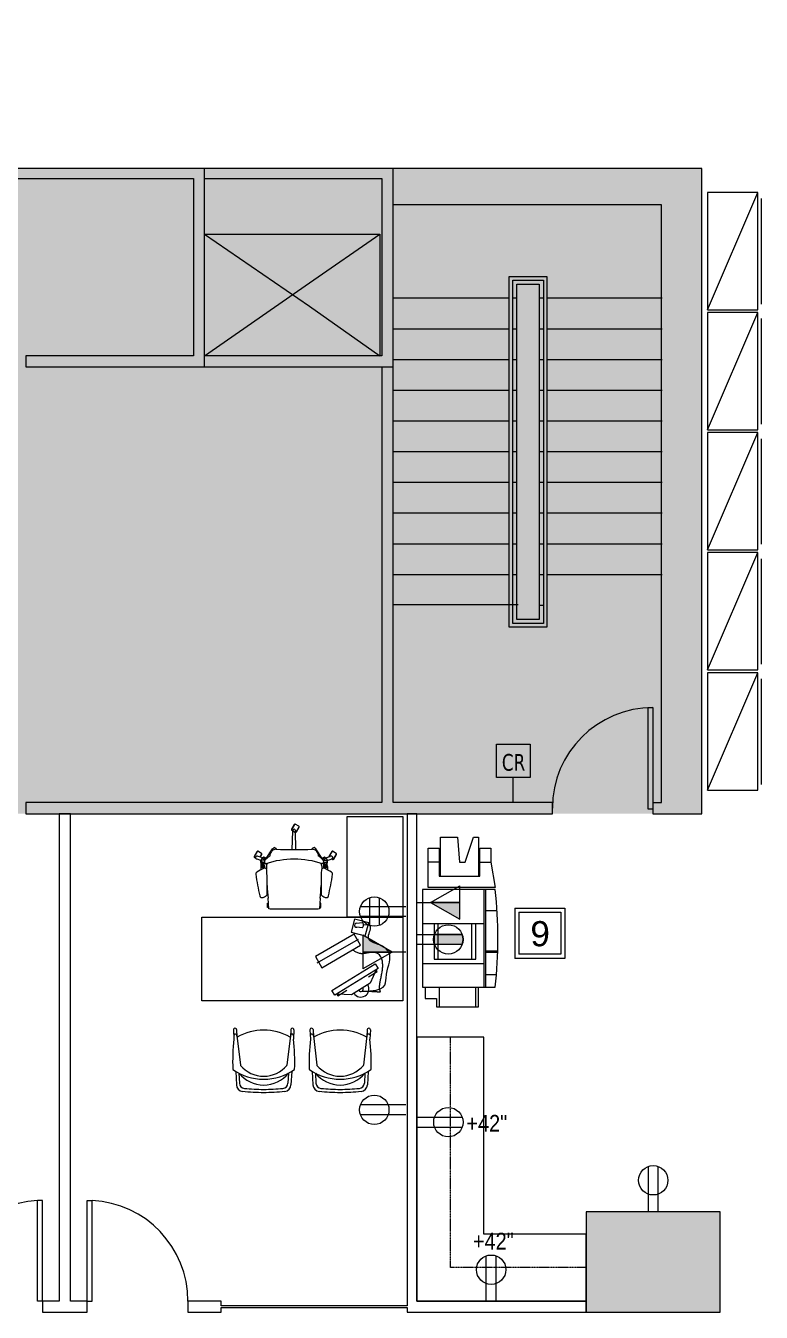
# Model space of a CAD drawing. Header units: inches. Extents: x 1 to 4591, y -953 to 1388.
# Drawn here: x 3989.2 to 4252.5, y -341.2 to 119.5 of the extents above; entities that cross this region are included whole.
import ezdxf

# ---------------------------------------------------------------- set-up
doc = ezdxf.new("R2010")
doc.units = ezdxf.units.IN
doc.header["$MEASUREMENT"] = 0
doc.linetypes.add('Overhead', pattern=[0.15625, 0.09375, -0.0625])
for name, color, linetype, lineweight in [('4th Floor Revit Background_dwg', 8, 'Continuous', 9), ('8309_BB$0$BB_COL_FILL', 7, 'Continuous', 9), ('A-ANNO-NOTE', 131, 'Continuous', 20), ('A-DETL-GENF', 92, 'Continuous', 9), ('A-DOOR', 31, 'Continuous', 9), ('A-EXIST-CORE', 7, 'Continuous', 9), ('A-EXIST-WALL-INT', 7, 'Continuous', 9), ('A-WALL', 113, 'Continuous', 50), ('E-ELEC-FIXT-IDEN', 2, 'Continuous', 9), ('I-FURN', 30, 'Continuous', 9), ('I-WALL', 2, 'Continuous', 9), ('Q-CASE', 31, 'Continuous', 9)]:
    doc.layers.add(name, color=color, linetype=linetype, lineweight=lineweight)
doc.styles.add('Arial_1', font='arial.ttf', dxfattribs={"height": 9})
doc.styles.add('Arial_3', font='arial.ttf', dxfattribs={"width": 0.85, "height": 6})
doc.styles.add('Tahoma_1', font='tahoma.ttf', dxfattribs={"width": 0.85, "height": 6})

# ---------------------------------------------------------------- blocks, each defined once
blk = doc.blocks.new('Single-Flush - 36_ x 96_-1525938-4th Floor New Construction - Tel_Data_Elec Plan')
at = {"layer": 'A-DOOR', "color": 250, "lineweight": 20}
for p, q in [((16.25, -2), (16.25, -38.02)), ((18, -2), (16.25, -2)), ((18, -2), (18, -38.02)), ((18, -38.02), (16.25, -38.02))]:
    blk.add_line(p, q, dxfattribs=at)
at = {"layer": 'A-DOOR'}
blk.add_arc((18, -2), 36.07, 180, 267.2188, dxfattribs=at)
blk = doc.blocks.new('Counter Top - L Shaped _No Backsplash_ - Standard Counter Top-2459917-4th Floor New Construction - Tel_Data_Elec Plan')
at = {"layer": 'Q-CASE', "lineweight": 13}
for p, q in [((-23.26, 0), (-47.26, 0)), ((-47.26, 0), (-47.26, -24)), ((47.23, 0), (-23.26, 0)), ((47.23, -12), (47.23, 0)), ((47.23, -24), (47.23, -12)), ((-47.26, -24), (-47.26, -60.58)), ((-23.26, -60.58), (-23.26, -24)), ((-23.26, -24), (47.23, -24)), ((-47.26, -60.58), (-35.26, -60.58)), ((-35.26, -60.58), (-23.26, -60.58))]:
    blk.add_line(p, q, dxfattribs=at)
blk = doc.blocks.new('Copiers _ Printers - Copier - 60x27-629827-4th Floor New Construction - Tel_Data_Elec Plan')
at = {"layer": 'I-FURN'}
for p, q in [((-21.89, 13.5), (-12.89, 15)), ((-12.89, 15), (-12.89, -9)), ((-12.14, 15), (-12.14, -11)), ((-4.64, 11.5), (-4.64, 15.67)), ((9.86, 11.5), (9.86, 15.92)), ((10.36, 11.5), (10.36, 15.92)), ((18.36, 11.5), (18.36, 15.45)), ((22.86, -11), (22.86, 15)), ((-26.89, 13.5), (-21.89, 13.5)), ((-26.89, 9.5), (-26.89, 13.5)), ((-21.89, 9.5), (-26.89, 9.5)), ((-21.89, 9.5), (-21.89, 13.5)), ((-16.89, 9.5), (-21.89, 9.5)), ((-16.89, -5), (-16.89, 9.5)), ((-12.14, 11.5), (22.86, 11.5)), ((-12.14, 11), (22.86, 11)), ((0, -11), (0, 11)), ((14.36, -11), (14.36, 11)), ((-30.89, 9), (-16.89, 9)), ((-30.89, 7.23), (-30.89, 9)), ((-21.91, 4.29), (-30.89, 7.23)), ((12.87, 8.09), (0, 8.09)), ((0, 6.59), (12.87, 6.59)), ((12.87, 6.59), (12.87, 8.09)), ((12.87, -5.33), (12.87, 6.59)), ((29.86, 9), (22.86, 9)), ((22.86, 8), (29.86, 8)), ((29.86, -6), (29.86, 9)), ((-30.89, 1.5), (-21.91, 2.29)), ((-30.89, -4.5), (-30.89, 1.5)), ((-21.91, 2.29), (-21.91, 4.29)), ((-16.89, -4.5), (-30.89, -4.5)), ((-26.89, -5), (-21.89, -5)), ((-26.89, -9), (-26.89, -5)), ((-21.89, -9), (-26.89, -9)), ((-21.89, -5), (-21.89, -9)), ((-21.89, -5), (-16.89, -5)), ((-12.89, -9), (-21.89, -9)), ((12.87, -5.33), (0, -5.33)), ((0, -6.83), (12.87, -6.83)), ((12.87, -6.83), (12.87, -5.33)), ((22.86, -5), (29.86, -5)), ((26.86, -6), (29.86, -6)), ((26.86, -10), (26.86, -6)), ((-12.14, -11), (22.86, -11)), ((22.86, -10), (26.86, -10))]:
    blk.add_line(p, q, dxfattribs=at)
blk.add_arc((5.36, -137.63), 153.63, 83.459, 96.541, dxfattribs=at)
blk = doc.blocks.new('Upper Cabinet - L Shaped - Standard Upper Cabinet-2458570-4th Floor New Construction - Tel_Data_Elec Plan')
at = {"layer": 'Q-CASE', "lineweight": 13}
for p, q in [((47.23, 0), (-47.26, 0)), ((-47.26, 0), (-47.26, -60.58))]:
    blk.add_line(p, q, dxfattribs=at)
at = {"layer": 'Q-CASE', "linetype": 'Overhead'}
for p, q in [((47.23, -12), (47.23, 0)), ((-35.26, -60.58), (-35.26, -12)), ((-35.26, -12), (47.23, -12)), ((-47.26, -60.58), (-35.26, -60.58))]:
    blk.add_line(p, q, dxfattribs=at)
blk = doc.blocks.new('Single-Flush - 36_ x 96_-1532445-4th Floor New Construction - Tel_Data_Elec Plan')
at = {"layer": 'A-DOOR', "color": 250, "lineweight": 20}
for p, q in [((16.25, 2), (16.25, 38.02)), ((18, 38.02), (16.25, 38.02)), ((18, 2), (18, 38.02)), ((18, 2), (16.25, 2))]:
    blk.add_line(p, q, dxfattribs=at)
at = {"layer": 'A-DOOR'}
blk.add_arc((18, 2), 36.07, 92.7812, 180, dxfattribs=at)
blk = doc.blocks.new('Office Desk Groups - Office Desk 1-1537641-4th Floor New Construction - Tel_Data_Elec Plan')
at = {"layer": 'I-FURN'}
for p, q in [((-23.56, 55.25), (-23.31, 60.03)), ((-3.52, 55.25), (-3.77, 60.03)), ((3.82, 55.25), (4.07, 60.03)), ((23.85, 55.25), (23.61, 60.03)), ((-22.4, 55.89), (-22.21, 59.45)), ((-4.68, 55.89), (-4.87, 59.45)), ((4.98, 55.89), (5.16, 59.45)), ((22.7, 55.89), (22.51, 59.45)), ((-23.13, 42.4), (-21.88, 53.04)), ((-3.95, 42.4), (-5.2, 53.04)), ((4.25, 42.4), (5.5, 53.04)), ((23.42, 42.4), (22.17, 53.04)), ((-24.36, 40.36), (-24.19, 43.67)), ((-23.24, 40.3), (-23.1, 43)), ((-3.84, 40.3), (-3.98, 43)), ((-2.72, 40.36), (-2.89, 43.67)), ((3.02, 40.36), (3.19, 43.67)), ((4.14, 40.3), (4.28, 43)), ((23.53, 40.3), (23.39, 43)), ((24.66, 40.36), (24.48, 43.67)), ((-36, 0), (-36, 30)), ((-36, 30), (36, 30)), ((-27.08, 18.43), (-11.65, 27.96)), ((-24.3, 23.68), (-17.59, 27.82)), ((-17.59, 27.82), (-12.31, 27.55)), ((-12.69, 28.17), (-15.87, 26.21)), ((-12.31, 27.55), (-12.69, 28.17)), ((-11.65, 27.96), (-10.6, 26.26)), ((36, 30), (36, 0)), ((-26.42, 18.84), (-24.3, 23.68)), ((-10.6, 26.26), (-26.03, 16.73)), ((-26.03, 16.73), (-27.08, 18.43)), ((-23.63, 21.42), (-26.8, 19.46)), ((-26.8, 19.46), (-26.42, 18.84)), ((-7, 18.11), (-20.86, 10.1)), ((-5.33, 16.35), (-20.07, 7.94)), ((-18.53, 6.07), (-4.67, 14.07)), ((-4.67, 14.07), (-7, 18.11)), ((-20.86, 10.1), (-18.53, 6.07)), ((-22.48, 6.72), (-23.75, 2.08)), ((-17.45, 5.34), (-22.48, 6.72)), ((-18.72, 0.7), (-17.45, 5.34)), ((-36, -36), (-36, 0)), ((-36, 0), (-16, 0)), ((36, 0), (-36, 0)), ((-23.75, 2.08), (-18.72, 0.7)), ((-21.46, 3.8), (-19.5, 3.62)), ((-19.46, 2.22), (-21.4, 1.92)), ((-16, 0), (-16, -36)), ((-6.56, -3.46), (-6.56, -5.03)), ((-6.41, -3.46), (-6.56, -3.46)), ((-6.41, -5.03), (-6.41, -3.46)), ((-6.4, -6.79), (-6.13, -3)), ((-6.13, -3), (-5.67, -2.87)), ((-5.67, -2.87), (11.55, -2.87)), ((11.55, -2.87), (12.01, -3)), ((12.01, -3), (12.28, -6.79)), ((12.28, -5.03), (12.28, -3.46)), ((12.28, -3.46), (12.44, -3.46)), ((12.44, -3.46), (12.44, -5.03)), ((-6.56, -5.03), (-6.41, -5.03)), ((12.44, -5.03), (12.28, -5.03)), ((-9.01, -18.07), (-8.99, -16.92)), ((-8.57, -18.91), (-8.56, -17.65)), ((-8.53, -19.67), (-8.53, -17.7)), ((-8.07, -17.73), (-8.07, -19.67)), ((-8.04, -18.93), (-8.06, -17.7)), ((-7.63, -18.4), (-7.61, -18.07)), ((-7.61, -18.07), (-7.62, -17.56)), ((-6.98, -18.3), (-6.99, -17.3)), ((12.86, -18.3), (12.87, -17.3)), ((13.49, -18.07), (13.5, -17.56)), ((13.5, -18.4), (13.49, -18.07)), ((13.91, -18.93), (13.93, -17.7)), ((13.95, -17.73), (13.95, -19.67)), ((14.4, -19.67), (14.4, -17.7)), ((14.44, -18.91), (14.44, -17.65)), ((14.88, -18.07), (14.87, -16.92)), ((-11.16, -20.71), (-12.22, -22.54)), ((-11.24, -20.77), (-12.2, -22.44)), ((-12.2, -22.44), (-12.17, -22.46)), ((-12.14, -22.82), (-10.85, -23.56)), ((-11.2, -20.79), (-11.24, -20.77)), ((-10.51, -20.85), (-10.88, -20.63)), ((-10.58, -23.49), (-9.52, -21.65)), ((-10.5, -23.43), (-9.53, -21.75)), ((-8.94, -20.28), (-10.29, -20.75)), ((-8.31, -21.25), (-9.97, -21.75)), ((-9.53, -21.75), (-9.57, -21.73)), ((-8.91, -18.55), (-8.94, -20.36)), ((-8.87, -19.4), (-8.53, -19.4)), ((-8.86, -20.33), (-8.87, -19.4)), ((-7.56, -20.33), (-8.86, -20.33)), ((-8.16, -21.4), (-8.77, -20.78)), ((-8.07, -19.67), (-8.53, -19.67)), ((-8.07, -19.39), (-7.53, -19.39)), ((-6.97, -21.15), (-7.88, -21.44)), ((-7.74, -18.63), (-7.75, -19.39)), ((-7.34, -20.57), (-7.32, -20.61)), ((-7.32, -20.61), (-4.77, -24.49)), ((13.2, -20.61), (10.65, -24.49)), ((12.84, -21.15), (13.75, -21.44)), ((13.22, -20.57), (13.2, -20.61)), ((13.95, -19.39), (13.41, -19.39)), ((13.44, -20.33), (14.73, -20.33)), ((13.61, -18.63), (13.62, -19.39)), ((13.95, -19.67), (14.4, -19.67)), ((14.03, -21.4), (14.64, -20.78)), ((14.19, -21.25), (15.84, -21.75)), ((14.74, -19.4), (14.4, -19.4)), ((15.11, -21.53), (14.53, -22.54)), ((15.08, -21.51), (14.54, -22.44)), ((14.54, -22.44), (14.58, -22.46)), ((14.6, -22.82), (15.89, -23.56)), ((14.73, -20.33), (14.74, -19.4)), ((14.78, -18.55), (14.81, -20.36)), ((14.81, -20.28), (16.17, -20.75)), ((16.16, -23.49), (17.22, -21.65)), ((16.25, -23.43), (17.21, -21.75)), ((17.15, -21.38), (16.69, -21.11)), ((17.21, -21.75), (17.18, -21.73)), ((-10.53, -23.41), (-10.5, -23.43)), ((-4.77, -24.49), (-4.26, -24.91)), ((2.28, -24.2), (2.42, -30.74)), ((3.6, -24.2), (3.46, -30.74)), ((10.65, -24.49), (10.13, -24.91)), ((16.21, -23.41), (16.25, -23.43)), ((2.22, -30.42), (1.16, -32.26)), ((2.13, -30.49), (1.17, -32.16)), ((1.17, -32.16), (1.2, -32.18)), ((2.17, -30.51), (2.13, -30.49)), ((3.45, -30.9), (2.49, -30.35)), ((2.79, -33.2), (3.85, -31.37)), ((2.87, -33.14), (3.84, -31.47)), ((3.78, -31.09), (3.45, -30.9)), ((3.84, -31.47), (3.8, -31.45)), ((-16, -36), (-36, -36)), ((1.23, -32.53), (2.52, -33.28)), ((2.84, -33.12), (2.87, -33.14))]:
    blk.add_line(p, q, dxfattribs=at)
for centre, radius, start, end in [((-20.81, 59.91), 2.5, 95.7855, 177.0222), ((-13.4, 48.43), 11.69, 90.6619, 140.3256), ((-20.22, 59.35), 2, 95.7809, 177.0222), ((-13.44, -12.82), 75.59, 90.0715, 95.7855), ((-13.44, -7.53), 69.22, 90.0781, 95.7809), ((-13.63, -12.82), 75.59, 84.2145, 89.9285), ((-13.63, -7.53), 69.22, 84.2191, 89.9219), ((-13.67, 48.43), 11.69, 39.6744, 89.3381), ((-6.86, 59.35), 2, 2.9778, 84.2191), ((-6.27, 59.91), 2.5, 2.9778, 84.2145), ((6.56, 59.91), 2.5, 95.7855, 177.0222), ((13.97, 48.43), 11.69, 90.6619, 140.3256), ((7.16, 59.35), 2, 95.7809, 177.0222), ((13.93, -12.82), 75.59, 90.0715, 95.7855), ((13.93, -7.53), 69.22, 90.0781, 95.7809), ((13.74, -12.82), 75.59, 84.2145, 89.9285), ((13.74, -7.53), 69.22, 84.2191, 89.9219), ((13.7, 48.43), 11.69, 39.6744, 89.3381), ((20.51, 59.35), 2, 2.9778, 84.2191), ((21.11, 59.91), 2.5, 2.9778, 84.2145), ((-13.34, 38.03), 20.02, 90.5794, 124.033), ((-13.53, 46.09), 10.88, 90.062, 139.8613), ((-13.74, 38.03), 20.02, 55.967, 89.4206), ((-13.55, 46.09), 10.88, 40.1387, 89.938), ((14.04, 38.03), 20.02, 90.5794, 124.033), ((13.85, 46.09), 10.88, 90.062, 139.8613), ((13.63, 38.03), 20.02, 55.967, 89.4206), ((13.82, 46.09), 10.88, 40.1387, 89.938), ((47.43, 51.82), 72.08, 177.8327, 186.4897), ((-24.47, 54.52), 0.125, 124.033, 169.3136), ((-21.75, 53.03), 0.125, 139.8613, 173.5991), ((-5.33, 53.03), 0.125, 6.4009, 40.1387), ((-74.51, 51.82), 72.08, 353.5103, 2.1673), ((-2.6, 54.52), 0.125, 10.6864, 55.967), ((74.81, 51.82), 72.08, 177.8327, 186.4897), ((2.9, 54.52), 0.125, 124.033, 169.3136), ((5.62, 53.03), 0.125, 139.8613, 173.5991), ((22.05, 53.03), 0.125, 6.4009, 40.1387), ((-47.14, 51.82), 72.08, 353.5103, 2.1673), ((24.77, 54.52), 0.125, 10.6864, 55.967), ((-23.69, 42.45), 0.572, 198.7236, 4.1159), ((-13.54, 59.54), 19.11, 240.1223, 299.8777), ((-3.39, 42.44), 0.567, 175.1159, 345.0567), ((3.68, 42.45), 0.572, 198.7236, 4.1159), ((13.84, 59.54), 19.11, 240.1223, 299.8777), ((23.98, 42.44), 0.567, 175.1159, 345.0567), ((-23.8, 40.33), 0.562, 177.0222, 357.0222), ((-3.28, 40.33), 0.562, 182.9778, 2.9778), ((3.58, 40.33), 0.562, 177.0222, 357.0222), ((24.09, 40.33), 0.563, 182.9778, 2.9778), ((-20.94, 25.75), 2.88, 31.6963, 211.6963), ((-20.94, 25.75), 0.885, 31.6963, 211.6963), ((-20.73, 2.88), 1.17, 128.486, 235.1753), ((-19.4, 2.93), 0.703, 265.6338, 98.0275), ((-5.85, -3.28), 0.589, 197.5488, 234.8938), ((11.72, -3.28), 0.589, 305.1062, 342.4512), ((163.02, -43.86), 176.17, 168.1379, 170.6784), ((-8.54, -7.83), 0.859, 67.1573, 167.8576), ((-12.14, -16.39), 10.15, 60.0767, 67.2087), ((-7.38, -8.13), 0.615, 1.1809, 60.0767), ((-162.31, -11.32), 155.58, 357.9527, 1.1809), ((258.68, -28.75), 265.99, 175.2633, 176.2298), ((-5.85, -5.21), 0.589, 134.4881, 162.4512), ((11.72, -5.21), 0.589, 17.5488, 45.5119), ((-252.8, -28.75), 265.99, 3.7702, 4.7367), ((168.19, -11.32), 155.58, 178.8191, 182.0473), ((13.26, -8.13), 0.615, 119.9233, 178.8191), ((18.01, -16.39), 10.15, 112.7913, 119.9233), ((14.42, -7.83), 0.859, 11.5789, 112.8427), ((-157.15, -43.86), 176.17, 9.3216, 11.8593), ((-10.08, -15.44), 0.749, 170.9769, 238.4268), ((4.23, 7.95), 28.17, 238.5433, 244.6019), ((-8.12, -18.14), 0.887, 175.1633, 239.8143), ((-8.27, -17.21), 0.533, 236.2491, 293.0328), ((-8.27, -17.27), 0.5, 238.5326, 292.9427), ((-8.55, -18.11), 0.971, 302.0505, 342.3775), ((-7.54, -16.85), 0.711, 244.5158, 357.9527), ((-5.15, -18.21), 1.84, 182.7113, 213.401), ((11.03, -18.21), 1.84, 326.599, 357.2887), ((13.42, -16.85), 0.711, 182.0473, 295.4842), ((14.43, -18.11), 0.971, 197.6225, 237.9495), ((1.64, 7.95), 28.17, 295.3981, 301.4503), ((14.14, -17.21), 0.533, 246.9672, 303.7509), ((14.14, -17.27), 0.5, 247.0573, 301.4674), ((14, -18.14), 0.887, 300.1857, 4.8367), ((15.95, -15.44), 0.749, 301.3338, 9.0231), ((-12.04, -22.64), 0.2, 150, 240.168), ((-10.98, -20.81), 0.2, 60.112, 150), ((-10.43, -21.35), 0.445, 153.9362, 242.1792), ((-10.31, -21.41), 0.583, 123.6493, 153.9089), ((-10.37, -21.23), 0.583, 242.1792, 272.5752), ((-9.79, -22.2), 1.53, 109.2073, 123.5876), ((-10.41, -20.28), 1.53, 272.498, 286.7927), ((-9.69, -21.55), 0.2, 330.1295, 344.8673), ((-8.34, -20.37), 0.593, 179.0883, 275.9781), ((-8.42, -20.31), 0.657, 282.0358, 358.6793), ((-7.98, -21.13), 0.323, 235.5284, 330.3379), ((-8.44, -20.75), 0.922, 323.5318, 350.3393), ((-6.62, -19.89), 1.04, 126.1361, 211.8602), ((-8.76, -20.66), 1.25, 349.0811, 13.6231), ((-10.83, -25.13), 5.75, 42.5052, 54.6291), ((2.94, 10.67), 31.42, 251.1164, 288.8836), ((-2.8, -17.21), 5.54, 226.82, 238.9813), ((-20.88, -22.9), 15.26, 1.4313, 3.5527), ((-3.38, -22.1), 2.29, 190.6082, 225.4023), ((9.26, -22.1), 2.29, 314.5977, 349.3918), ((26.76, -22.9), 15.26, 176.4473, 178.5687), ((8.67, -17.21), 5.54, 301.0187, 313.18), ((16.71, -25.13), 5.75, 125.3709, 137.4948), ((12.49, -19.89), 1.04, 328.1398, 53.8639), ((14.63, -20.66), 1.25, 166.3769, 190.9189), ((14.31, -20.75), 0.922, 189.6607, 216.4682), ((13.85, -21.13), 0.323, 209.6621, 304.4716), ((14.29, -20.31), 0.657, 181.3207, 257.9642), ((14.22, -20.37), 0.593, 264.0219, 0.9117), ((14.7, -22.64), 0.2, 150, 240.1121), ((16.29, -20.28), 1.53, 253.2073, 267.502), ((15.66, -22.2), 1.53, 56.4886, 70.7927), ((16.25, -21.23), 0.583, 267.4248, 297.8208), ((16.19, -21.41), 0.583, 26.0911, 56.5503), ((16.31, -21.35), 0.445, 297.8208, 26.0638), ((17.05, -21.55), 0.2, 329.7906, 60), ((-10.75, -23.39), 0.2, 240, 330), ((-3.26, -21.43), 2.87, 232.9914, 264.295), ((-4.41, -23.8), 1.12, 277.9248, 334.3781), ((2.94, -269.32), 245.12, 88.4848, 91.5152), ((10.28, -23.8), 1.12, 205.6219, 262.0752), ((9.13, -21.43), 2.87, 275.705, 307.0086), ((15.99, -23.39), 0.2, 240, 330), ((2.39, -30.52), 0.2, 84.765, 150.1534), ((2.39, -30.52), 0.2, 60.1393, 84.765), ((3.94, -30.71), 1.53, 181.2073, 195.5495), ((3.03, -30.97), 0.583, 195.5495, 225.746), ((2.94, -31.06), 0.445, 225.7229, 314.2771), ((2.84, -30.97), 0.583, 314.254, 344.4505), ((1.93, -30.71), 1.53, 344.4505, 358.7927), ((3.68, -31.27), 0.2, 330, 60.1357), ((1.33, -32.36), 0.2, 150, 240), ((2.62, -33.1), 0.2, 239.8643, 330)]:
    blk.add_arc(centre, radius, start, end, dxfattribs=at)
for points, knots in [([(-21.43, 26.49), (-30.11, 26.7), (-29.36, 19.53), (-32.64, 14.29), (-28.66, 9.55), (-21.77, 8.98), (-25.67, 2.68), (-23.02, 2.75), (-21.9, 2.85)], [0, 0, 0, 0, 4.203758, 11.310205, 15.301003, 21.109862, 25.639067, 29.008441, 29.008441, 29.008441, 29.008441]), ([(-21.43, 26.49), (-21.7, 26.49), (-22.24, 26.5), (-23.05, 26.52), (-23.85, 26.55), (-24.52, 26.57), (-25.06, 26.6), (-25.47, 26.62), (-25.87, 26.65), (-26.2, 26.67), (-26.47, 26.68), (-26.67, 26.7), (-26.88, 26.71), (-27.08, 26.73), (-27.25, 26.74), (-27.38, 26.74), (-27.48, 26.74), (-27.58, 26.74), (-27.67, 26.74), (-27.74, 26.74), (-27.79, 26.74), (-27.83, 26.73), (-27.86, 26.71), (-27.87, 26.7), (-27.89, 26.69), (-27.91, 26.66), (-27.92, 26.63), (-27.93, 26.61), (-27.93, 26.6), (-27.93, 26.57), (-27.92, 26.54), (-27.91, 26.5), (-27.88, 26.44), (-27.86, 26.37), (-27.83, 26.29), (-27.8, 26.21), (-27.77, 26.13), (-27.75, 26.05), (-27.72, 25.97), (-27.7, 25.86), (-27.66, 25.66), (-27.63, 25.38), (-27.63, 25.03), (-27.65, 24.69), (-27.68, 24.35), (-27.74, 23.9), (-27.84, 23.33), (-27.96, 22.66), (-28.09, 21.99), (-28.23, 21.28), (-28.38, 20.54), (-28.52, 19.76), (-28.64, 18.98), (-28.73, 18.19), (-28.78, 17.4), (-28.75, 16.34), (-28.56, 15.26), (-28.12, 14.24), (-27.6, 13.53), (-27.02, 13.07), (-26.5, 12.81), (-25.94, 12.64), (-25.21, 12.58), (-24.04, 12.7), (-22.99, 12.95), (-22, 13.09), (-21.48, 13.12), (-21.07, 13.1), (-20.66, 13.04), (-20.16, 12.92), (-19.58, 12.7), (-18.84, 12.33), (-18.31, 12.01), (-17.96, 11.78)], [0, 0, 0, 0, 0.067284, 0.134569, 0.201853, 0.269138, 0.30278, 0.336422, 0.370065, 0.403707, 0.420528, 0.437349, 0.45417, 0.470991, 0.487812, 0.496223, 0.504633, 0.513044, 0.521455, 0.52566, 0.529865, 0.53407, 0.536173, 0.537224, 0.538276, 0.541842, 0.545408, 0.546299, 0.547191, 0.548974, 0.55254, 0.556106, 0.559673, 0.566805, 0.573937, 0.581069, 0.588202, 0.595334, 0.602466, 0.609598, 0.623863, 0.652392, 0.680921, 0.70945, 0.737979, 0.766508, 0.823567, 0.880625, 0.937683, 0.994741, 1.060748, 1.126755, 1.192761, 1.258768, 1.324774, 1.390781, 1.522794, 1.595685, 1.668576, 1.741467, 1.777913, 1.814358, 1.887249, 1.96014, 2.105922, 2.157559, 2.209196, 2.235015, 2.260833, 2.312471, 2.364108, 2.415745, 2.519019, 2.519019, 2.519019, 2.519019])]:
    blk.add_open_spline(points, degree=3, knots=knots, dxfattribs=at)
blk = doc.blocks.new('File Cabinets - 42-626877-4th Floor New Construction - Tel_Data_Elec Plan')
at = {"layer": 'I-FURN'}
for p, q in [((-9.62, -21), (8.38, 21)), ((8.38, 21), (-9.62, 21)), ((-9.62, 21), (-9.62, -21)), ((8.38, -21), (8.38, 21)), ((9.62, 18.79), (9.62, -18.98)), ((-9.62, -21), (8.38, -21))]:
    blk.add_line(p, q, dxfattribs=at)
blk = doc.blocks.new('Base Cabinet - Standard Base Cabinet-2528403-4th Floor New Construction - Tel_Data_Elec Plan')
at = {"layer": 'Q-CASE', "lineweight": 13}
blk.add_line((69.73, 0), (-0.76, 0), dxfattribs=at)
blk = doc.blocks.new('Base Cabinet - Standard Base Cabinet-2528531-4th Floor New Construction - Tel_Data_Elec Plan')
at = {"layer": 'Q-CASE', "lineweight": 13}
blk.add_line((35.82, 0), (-0.76, 0), dxfattribs=at)
blk = doc.blocks.new('4th Floor Revit Background_dwg-1506688-4th Floor New Construction - Tel_Data_Elec Plan')
at = {"layer": '8309_BB$0$BB_COL_FILL'}
blk.add_hatch(color=256, dxfattribs=at).paths.add_polyline_path([(2690.34, 499.78), (2690.34, 535.78), (2642.34, 535.78), (2642.34, 499.78), (2674.49, 499.78)], flags=0)
for p, q in [((2690.34, 535.78), (2642.34, 535.78)), ((2642.34, 535.78), (2642.34, 499.78)), ((2690.34, 499.78), (2690.34, 535.78)), ((2642.34, 499.78), (2674.49, 499.78)), ((2674.49, 499.78), (2690.34, 499.78))]:
    blk.add_line(p, q, dxfattribs=at)
at = {"layer": 'A-EXIST-CORE'}
for p, q in [((2505.76, 838.3), (2505.76, 909.3)), ((2614.81, 862.86), (2573.56, 862.86)), ((2617.56, 862.86), (2616.06, 862.86)), ((2627.06, 862.86), (2625.56, 862.86)), ((2669.56, 862.86), (2628.31, 862.86)), ((2614.81, 851.86), (2573.56, 851.86)), ((2617.56, 851.86), (2616.06, 851.86)), ((2627.06, 851.86), (2625.56, 851.86)), ((2669.56, 851.86), (2628.31, 851.86)), ((2614.81, 840.86), (2573.56, 840.86)), ((2617.56, 840.86), (2616.06, 840.86)), ((2627.06, 840.86), (2625.56, 840.86)), ((2669.56, 840.86), (2628.31, 840.86)), ((2614.81, 829.86), (2573.56, 829.86)), ((2617.56, 829.86), (2616.06, 829.86)), ((2627.06, 829.86), (2625.56, 829.86)), ((2669.56, 829.86), (2628.31, 829.86)), ((2614.81, 818.86), (2573.56, 818.86)), ((2617.56, 818.86), (2616.06, 818.86)), ((2627.06, 818.86), (2625.56, 818.86)), ((2669.56, 818.86), (2628.31, 818.86)), ((2614.81, 807.86), (2573.56, 807.86)), ((2617.56, 807.86), (2616.06, 807.86)), ((2627.06, 807.86), (2625.56, 807.86)), ((2669.56, 807.86), (2628.31, 807.86)), ((2614.81, 796.86), (2573.56, 796.86)), ((2617.56, 796.86), (2616.06, 796.86)), ((2627.06, 796.86), (2625.56, 796.86)), ((2669.56, 796.86), (2628.31, 796.86)), ((2614.81, 785.86), (2573.56, 785.86)), ((2617.56, 785.86), (2616.06, 785.86)), ((2627.06, 785.86), (2625.56, 785.86)), ((2669.56, 785.86), (2628.31, 785.86)), ((2614.81, 774.86), (2573.56, 774.86)), ((2617.56, 774.86), (2616.06, 774.86)), ((2627.06, 774.86), (2625.56, 774.86)), ((2669.56, 774.86), (2628.31, 774.86)), ((2614.81, 763.86), (2573.56, 763.86)), ((2617.56, 763.86), (2616.06, 763.86)), ((2627.06, 763.86), (2625.56, 763.86)), ((2669.56, 763.86), (2628.31, 763.86)), ((2573.26, 753.27), (2617.95, 753.27)), ((2627.06, 752.86), (2625.56, 752.86)), ((2457.76, 678.27), (2578.26, 678.27)), ((2581.76, 678.27), (2630.25, 678.27))]:
    blk.add_line(p, q, dxfattribs=at)
at = {"layer": 'A-EXIST-CORE', "flags": 128}
for points in [[(2666.25, 679.87), (2664.58, 679.87), (2664.58, 716.3), (2666.25, 716.3), (2666.25, 678.3), (2683.76, 678.3), (2683.76, 909.3), (2397.76, 909.3)], [(2630.25, 682.27), (2573.26, 682.27), (2573.26, 909.3)], [(2397.76, 905.8), (2501.76, 905.8), (2501.76, 842.3), (2441.76, 842.3), (2441.76, 838.3), (2573.26, 838.3)], [(2505.76, 905.8), (2569.26, 905.8), (2569.26, 842.3), (2505.76, 842.3), (2505.76, 885.81), (2543.38, 885.81), (2568.45, 885.81), (2568.45, 842.3), (2543.38, 842.3)], [(2666.25, 682.3), (2669.26, 682.3), (2669.26, 896.3), (2573.26, 896.3)], [(2505.76, 842.3), (2543.38, 868.41), (2568.45, 885.81)], [(2505.76, 885.81), (2543.38, 860.03), (2568.45, 842.3)], [(2569.26, 838.3), (2569.26, 682.27), (2441.76, 682.27), (2441.76, 678.27), (2453.76, 678.27)], [(2441.76, 678.3), (2630.25, 678.3), (2630.25, 682.3)]]:
    blk.add_lwpolyline(points, dxfattribs=at)
for points in [[(2628.31, 745.11), (2614.81, 745.11), (2614.81, 870.61), (2628.31, 870.61)], [(2627.06, 869.36), (2627.06, 746.36), (2616.06, 746.36), (2616.06, 869.36)], [(2617.56, 867.86), (2625.56, 867.86), (2625.56, 747.86), (2617.56, 747.86)]]:
    blk.add_lwpolyline(points, close=True, dxfattribs=at)
at = {"layer": 'A-EXIST-CORE'}
blk.add_arc((2666.25, 680.3), 36, 90, 180, dxfattribs=at)
at = {"layer": 'A-EXIST-WALL-INT'}
for p, q in [((2642.34, 527.78), (2642.34, 515.78)), ((2642.34, 515.78), (2642.34, 503.78))]:
    blk.add_line(p, q, dxfattribs=at)
at = {"layer": 'A-EXIST-WALL-INT', "flags": 128}
blk.add_lwpolyline([(2642.34, 499.78), (2690.34, 499.78), (2690.34, 535.78), (2642.34, 535.78), (2642.34, 527.78)], dxfattribs=at)
blk = doc.blocks.new('FORM Equipment_Fixture Tag - Square-214315-4th Floor New Construction - Tel_Data_Elec Plan')
at = {"layer": 'A-ANNO-NOTE'}
for p, q in [((-0.09375, 0.09375), (0.09375, 0.09375)), ((-0.09375, 0.09375), (0.09375, 0.09375)), ((-0.09375, 0.09375), (0.09375, 0.09375)), ((-0.09375, 0.09375), (-0.09375, -0.09375)), ((-0.078125, 0.078125), (-0.078125, -0.078125)), ((-0.078125, 0.078125), (0.078125, 0.078125)), ((0.078125, 0.078125), (0.078125, -0.078125)), ((0.09375, 0.09375), (0.09375, -0.09375)), ((0.09375, -0.09375), (-0.09375, -0.09375)), ((0.078125, -0.078125), (-0.078125, -0.078125))]:
    blk.add_line(p, q, dxfattribs=at)

msp = doc.modelspace()

# ---------------------------------------------------------------- hatches: boundary and pattern name
at = {"layer": 'A-ANNO-NOTE', "lineweight": 9}
for points in [[(4144.61, -200.49), (4144.61, -194.49), (4134.15, -194.49)], [(4120.32, -212.21), (4109.86, -206.21), (4109.86, -212.21)], [(4135.24, -207.35), (4145.47, -206.08), (4135.36, -206.53)], [(4135.24, -208.06), (4145.47, -206.08), (4135.24, -207.35)], [(4145.6, -208.88), (4145.47, -206.08), (4135.24, -208.06)], [(4135.36, -206.53), (4145.47, -206.08), (4135.53, -205.97)], [(4145.47, -206.08), (4145.43, -205.97), (4135.53, -205.97)], [(4145.6, -208.88), (4145.65, -206.77), (4145.47, -206.08)], [(4145.6, -208.88), (4145.7, -207.12), (4145.65, -206.77)], [(4145.6, -208.88), (4145.7, -208.3), (4145.7, -207.12)], [(4145.7, -208.3), (4145.73, -207.71), (4145.7, -207.12)], [(4145.6, -208.88), (4135.24, -208.06), (4135.36, -208.88)], [(4135.53, -209.45), (4145.6, -208.88), (4135.36, -208.88)], [(4135.53, -209.45), (4145.43, -209.45), (4145.6, -208.88)]]:
    msp.add_hatch(color=256, dxfattribs=at).paths.add_polyline_path(points, flags=0)
at = {"layer": 'A-DETL-GENF'}
h = msp.add_hatch(color=9, dxfattribs=at)
h.paths.add_polyline_path([(3097.3, -162.72), (3245.2, -162.72), (3245.2, -147.94), (3456.83, -147.94), (3456.83, -162.72), (3571.34, -162.72), (3571.34, 64.4), (3097.3, 64.4), (3097.3, 24.53), (3106.79, 24.53), (3106.79, -19.47), (3097.3, -19.47), (3097.3, -77.47), (3106.79, -77.47), (3106.79, -121.47), (3097.3, -121.47), (3097.3, -158.22)], flags=0)
h.paths.add_polyline_path([(4231.23, -162.72), (4231.23, 68.31), (3945.23, 68.31), (3945.23, -162.72), (4221.97, -162.72)], flags=0)
h.paths.add_polyline_path([(2867.81, -160.85), (2965.29, -160.85), (2965.29, -120.86), (2955.79, -120.86), (2955.79, -76.86), (2965.79, -76.86), (2965.79, -18.86), (2955.79, -18.86), (2955.79, 25.14), (2965.29, 25.14), (2965.29, 62.36), (2881.54, 62.36), (2799.66, 144.24), (2742.19, 144.24), (2742.19, 18.14), (2705.21, 18.14), (2705.21, -160.85), (2863.81, -160.85)], flags=0)
h.paths.add_polyline_path([(2221.81, 330.78), (2221.81, 334.78), (2380.8, 334.78), (2494.98, 448.96), (2385.16, 558.75), (2314.52, 558.75), (2314.52, 773.5), (2198.58, 773.5), (2198.58, 330.78)], flags=0)

# ---------------------------------------------------------------- linework, layer by layer
at = {"layer": 'A-ANNO-NOTE'}
for p, q in [((4157.72, -137.73), (4169.72, -137.73)), ((4157.72, -149.73), (4157.72, -137.73)), ((4169.72, -137.73), (4169.72, -149.73)), ((4169.72, -149.73), (4157.72, -149.73)), ((4163.72, -158.72), (4163.72, -149.73)), ((4134.15, -194.49), (4144.61, -188.49)), ((4144.61, -200.49), (4144.61, -188.49)), ((4112.25, -192.77), (4112.25, -202.67)), ((4115.73, -192.77), (4115.73, -202.67)), ((4125.23, -195.98), (4109.04, -195.98)), ((4129.23, -194.49), (4144.61, -194.49)), ((4144.61, -194.49), (4134.15, -194.49)), ((4134.15, -194.49), (4144.61, -200.49)), ((4134.15, -194.49), (4144.61, -200.49)), ((4144.61, -200.49), (4144.61, -194.49)), ((4125.23, -199.46), (4109.04, -199.46)), ((4109.86, -206.21), (4109.86, -212.21)), ((4120.32, -212.21), (4109.86, -206.21)), ((4109.86, -206.21), (4109.86, -218.21)), ((4120.32, -212.21), (4109.86, -206.21)), ((4129.23, -205.97), (4145.43, -205.97)), ((4145.43, -205.97), (4135.53, -205.97)), ((4129.23, -209.45), (4145.43, -209.45)), ((4135.53, -209.45), (4145.43, -209.45)), ((4109.86, -212.21), (4120.32, -212.21)), ((4125.23, -212.21), (4109.86, -212.21)), ((4120.32, -212.21), (4109.86, -218.21)), ((4125.23, -266.98), (4109.04, -266.98)), ((4125.23, -270.46), (4109.04, -270.46)), ((4129.24, -271.4), (4145.44, -271.4)), ((4129.24, -274.89), (4145.44, -274.89)), ((4212.07, -305.21), (4212.07, -289.01)), ((4215.56, -305.21), (4215.56, -289.01)), ((4154.07, -337.21), (4154.07, -321.01)), ((4157.56, -337.21), (4157.56, -321.01))]:
    msp.add_line(p, q, dxfattribs=at)
for centre in [(4113.99, -197.72), (4140.48, -207.71), (4113.99, -268.72), (4140.49, -273.14), (4213.81, -293.96), (4155.81, -325.96)]:
    msp.add_circle(centre, 5.25, dxfattribs=at)
for start, end in [(160.6207, 199.3793), (340.6207, 19.3793)]:
    msp.add_arc((4140.48, -207.71), 5.25, start, end, dxfattribs=at)
at = {"layer": 'A-WALL', "color": 250, "lineweight": 20}
for p, q in [((4001.23, -162.72), (4001.23, -337.21)), ((4005.23, -162.72), (4001.23, -162.72)), ((4005.23, -337.21), (4005.23, -162.72)), ((4001.23, -337.21), (3995.23, -337.21)), ((3995.23, -337.21), (3995.23, -341.21)), ((4011.23, -337.21), (4005.23, -337.21)), ((4011.23, -341.21), (4011.23, -337.21)), ((4059.23, -337.21), (4047.23, -337.21)), ((4047.23, -337.21), (4047.23, -341.21)), ((4059.23, -338.96), (4059.23, -337.21)), ((4059.23, -341.21), (4059.23, -339.46)), ((4189.81, -337.21), (4129.23, -337.21)), ((4189.81, -341.21), (4189.81, -337.21)), ((3995.23, -341.21), (4011.23, -341.21)), ((4047.23, -341.21), (4059.23, -341.21)), ((4129.23, -341.21), (4189.81, -341.21))]:
    msp.add_line(p, q, dxfattribs=at)
at = {"layer": 'I-WALL', "color": 250, "lineweight": 20}
for p, q in [((4125.73, -162.72), (4125.73, -338.96)), ((4129.23, -162.72), (4125.73, -162.72)), ((4129.23, -337.21), (4129.23, -162.72)), ((4125.73, -338.96), (4059.23, -338.96)), ((4059.23, -339.46), (4125.73, -339.46)), ((4125.73, -339.46), (4125.73, -341.21)), ((4125.73, -341.21), (4129.23, -341.21))]:
    msp.add_line(p, q, dxfattribs=at)

# ---------------------------------------------------------------- block references
at = {"layer": '4th Floor Revit Background_dwg', "color": 7}
msp.add_blockref('4th Floor Revit Background_dwg-1506688-4th Floor New Construction - Tel_Data_Elec Plan', (1547.47, -840.99), dxfattribs=at)
at = {"layer": 'A-ANNO-NOTE', "xscale": 96, "yscale": 96, "zscale": 96}
msp.add_blockref('FORM Equipment_Fixture Tag - Square-214315-4th Floor New Construction - Tel_Data_Elec Plan', (4173.23, -205.5), dxfattribs=at)
at = {"layer": 'A-DOOR', "lineweight": 13}
msp.add_blockref('Single-Flush - 36_ x 96_-1532445-4th Floor New Construction - Tel_Data_Elec Plan', (3977.23, -339.21), dxfattribs=at)
at = {"layer": 'A-DOOR', "lineweight": 13, "rotation": 180}
msp.add_blockref('Single-Flush - 36_ x 96_-1525938-4th Floor New Construction - Tel_Data_Elec Plan', (4029.23, -339.21), dxfattribs=at)
at = {"layer": 'I-FURN'}
for p in [(4242.86, 38.79), (4242.86, -4.21), (4242.86, -47.21), (4242.86, -90.21), (4242.86, -133.21)]:
    msp.add_blockref('File Cabinets - 42-626877-4th Floor New Construction - Tel_Data_Elec Plan', p, dxfattribs=at)
for name, p, rotation in [('Office Desk Groups - Office Desk 1-1537641-4th Floor New Construction - Tel_Data_Elec Plan', (4088.23, -199.71), 180), ('Copiers _ Printers - Copier - 60x27-629827-4th Floor New Construction - Tel_Data_Elec Plan', (4142.23, -201.96), 269.9999999999997)]:
    msp.add_blockref(name, p, dxfattribs=dict(at, rotation=rotation))
at = {"layer": 'Q-CASE', "lineweight": 13}
for name, p, rotation in [('Counter Top - L Shaped _No Backsplash_ - Standard Counter Top-2459917-4th Floor New Construction - Tel_Data_Elec Plan', (4129.23, -289.95), 89.99999999999997), ('Upper Cabinet - L Shaped - Standard Upper Cabinet-2458570-4th Floor New Construction - Tel_Data_Elec Plan', (4129.23, -289.95), 89.99999999999991), ('Base Cabinet - Standard Base Cabinet-2528403-4th Floor New Construction - Tel_Data_Elec Plan', (4129.23, -312.45), 89.99999999999993), ('Base Cabinet - Standard Base Cabinet-2528531-4th Floor New Construction - Tel_Data_Elec Plan', (4189.05, -337.21), 180)]:
    msp.add_blockref(name, p, dxfattribs=dict(at, rotation=rotation))

# ---------------------------------------------------------------- texts
at = {"layer": 'A-ANNO-NOTE', "lineweight": 9, "insert": (4159.63, -141.3), "char_height": 6, "width": 10.096, "attachment_point": 1, "style": 'Tahoma_1'}
msp.add_mtext('CR', dxfattribs=at)
at = {"layer": 'A-ANNO-NOTE', "lineweight": 9, "insert": (4173.34, -201.15), "char_height": 9, "width": 8.3742, "attachment_point": 2, "line_spacing_factor": 0.941778, "style": 'Arial_1'}
msp.add_mtext('9', dxfattribs=at)
at = {"layer": 'E-ELEC-FIXT-IDEN', "char_height": 6, "width": 17.336, "attachment_point": 2, "line_spacing_factor": 0.941778, "style": 'Arial_3'}
for insert in [(4154.25, -270.53), (4156.59, -312.74)]:
    msp.add_mtext('+42"', dxfattribs=dict(at, insert=insert))

doc.saveas('drawing.dxf')
